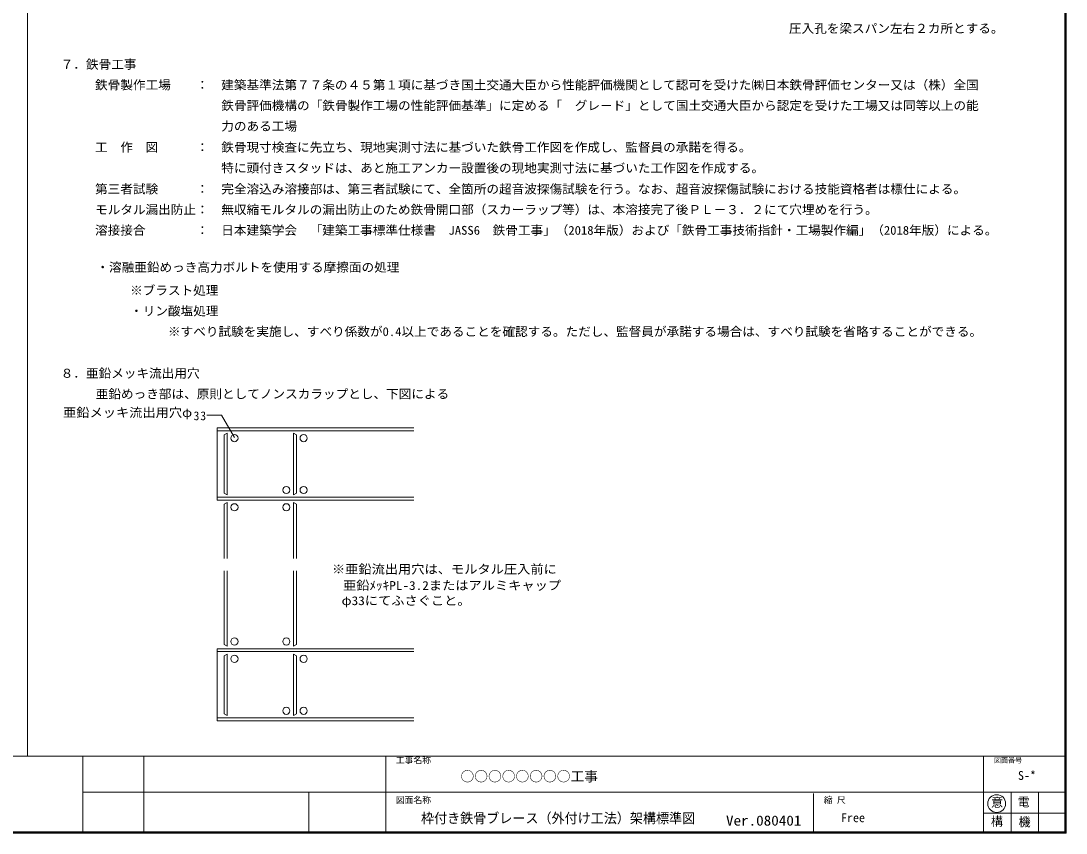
# Model space of a CAD drawing. Units: millimetres, scale not verified. Extents: x -4005 to 4005, y -2770 to 2770.
# Drawn here: x 962 to 4005, y -2770 to -406 of the extents above; entities that cross this region are included whole.
import ezdxf
from ezdxf.enums import TextEntityAlignment as Align

# ---------------------------------------------------------------- set-up
doc = ezdxf.new("R2010")
doc.units = ezdxf.units.MM
doc.header["$LTSCALE"] = 10
doc.layers.add('0-1_寸法', color=3, linetype='Continuous')
for name, color, linetype, lineweight in [('0-A_符号(文字)', 7, 'Continuous', 13), ('1-1_寸法', 7, 'Continuous', 13), ('F-1_Layer241', 2, 'Continuous', 18), ('F-9_Layer249', 5, 'Continuous', 25), ('F-E_Layer254', 2, 'Continuous', 18)]:
    doc.layers.add(name, color=color, linetype=linetype, lineweight=lineweight)
doc.styles.add('ＭＳ ゴシック', font='')
doc.styles.get('ＭＳ ゴシック').set_extended_font_data('MS Gothic')

msp = doc.modelspace()

# ---------------------------------------------------------------- linework, layer by layer
at = {"layer": '0-A_符号(文字)'}
for p, q in [((1533.41, -1590.59), (1533.41, -1598.99)), ((1533.41, -1590.59), (2106.13, -1590.59)), ((1533.41, -1598.99), (1533.41, -1792.19)), ((1533.41, -1598.99), (2106.13, -1598.99)), ((1562.81, -1605.99), (1562.81, -1785.19)), ((1756.01, -1605.99), (1764.41, -1610.84)), ((1756.01, -1605.99), (1756.01, -1785.19)), ((1764.41, -1610.84), (1764.41, -1780.34)), ((1533.41, -1792.19), (1533.41, -1800.59)), ((1533.41, -1792.19), (2106.13, -1792.19)), ((1562.81, -1785.19), (1554.41, -1780.34)), ((1756.01, -1785.19), (1764.41, -1780.34)), ((1533.41, -1800.59), (2106.13, -1800.59)), ((1562.81, -1807.59), (1554.41, -1812.44)), ((1554.41, -1812.44), (1554.41, -1970.84)), ((1562.81, -1807.59), (1562.81, -1970.84)), ((1756.01, -1807.59), (1764.41, -1812.44)), ((1756.01, -1807.59), (1756.01, -1970.84)), ((1764.41, -1812.44), (1764.41, -1970.84)), ((1554.41, -2221.41), (1554.41, -2006.6)), ((1562.81, -2226.26), (1562.81, -2006.6)), ((1756.01, -2226.26), (1756.01, -2006.6)), ((1764.41, -2221.41), (1764.41, -2006.6)), ((1533.41, -2241.66), (1533.41, -2233.26)), ((1533.41, -2233.26), (2106.13, -2233.26)), ((1533.41, -2434.86), (1533.41, -2241.66)), ((1533.41, -2241.66), (2106.13, -2241.66)), ((1562.81, -2226.26), (1554.41, -2221.41)), ((1562.81, -2248.66), (1554.41, -2253.51)), ((1562.81, -2427.86), (1562.81, -2248.66)), ((1756.01, -2226.26), (1764.41, -2221.41)), ((1756.01, -2248.66), (1764.41, -2253.51)), ((1756.01, -2427.86), (1756.01, -2248.66)), ((1764.41, -2423.01), (1764.41, -2253.51)), ((1756.01, -2427.86), (1764.41, -2423.01)), ((1533.41, -2443.26), (1533.41, -2434.86)), ((1533.41, -2434.86), (2106.13, -2434.86)), ((1533.41, -2443.26), (2106.13, -2443.26))]:
    msp.add_line(p, q, dxfattribs=at)
at = {"layer": '0-A_符号(文字)', "color": 4, "lineweight": 9}
msp.add_lwpolyline([(1583.99, -1617.97), (1546.71, -1553.39), (1503.68, -1553.39)], dxfattribs=at)
at = {"layer": '0-A_符号(文字)'}
for points in [[(1562.81, -1605.99), (1554.41, -1610.84), (1554.41, -1780.34)], [(1562.81, -2427.86), (1554.41, -2423.01), (1554.41, -2253.51)]]:
    msp.add_lwpolyline(points, dxfattribs=at)
for centre in [(1583.81, -1619.99), (1785.41, -1619.99), (1735.01, -1771.19), (1785.41, -1771.19), (1583.81, -1821.59), (1735.01, -1821.59), (1583.81, -2212.26), (1735.01, -2212.26), (1583.81, -2262.66), (1785.41, -2262.66), (1735.01, -2413.86), (1785.41, -2413.86)]:
    msp.add_circle(centre, 10.5, dxfattribs=at)
at = {"layer": '1-1_寸法', "color": 2, "lineweight": 18}
for p, q in [((-4003, -2768), (4003, -2768)), ((4001, -2766), (-4001, -2766)), ((-4005, -2770), (4005, -2770))]:
    msp.add_line(p, q, dxfattribs=at)
at = {"layer": 'F-1_Layer241'}
for p, q in [((4005, -2770), (4005, 2770)), ((4001, -2766), (4001, 2766)), ((4003, -2768), (4003, 2768))]:
    msp.add_line(p, q, dxfattribs=at)
at = {"layer": 'F-9_Layer249', "color": 7, "lineweight": 13}
for p, q in [((-3914.99, -2545.84), (4005, -2545.84)), ((1142.5, -2545.84), (1142.5, -2770)), ((1320, -2545.84), (1320, -2770)), ((2025, -2545.84), (2025, -2770)), ((3765, -2545.84), (3765, -2770)), ((1142.5, -2650.84), (4005, -2650.84)), ((1800, -2650.84), (1800, -2770)), ((3269.68, -2654.68), (3269.68, -2770)), ((3845, -2650.84), (3845, -2770)), ((3925, -2650.84), (3925, -2770)), ((3765, -2712.34), (4005, -2712.34)), ((4005, -2770), (-4005, -2770)), ((4005, -2770), (-4005, -2770))]:
    msp.add_line(p, q, dxfattribs=at)
at = {"layer": 'F-9_Layer249', "color": 4, "lineweight": 9}
msp.add_circle((3803.02, -2684.08), 25.92, dxfattribs=at)
at = {"layer": 'F-E_Layer254'}
msp.add_line((981.66, -2545.84), (981.66, 2579.2), dxfattribs=at)

# ---------------------------------------------------------------- texts
at = {"layer": '0-1_寸法', "style": 'ＭＳ ゴシック', "width": 1.05}
for s, p in [('８．亜鉛メッキ流出用穴', (1078.13, -1452.13)), ('亜鉛めっき部は、原則としてノンスカラップとし、下図による', (1180.13, -1512.28))]:
    msp.add_text(s, height=25.66, dxfattribs=at).set_placement(p, align=Align.BOTTOM_LEFT)
at = {"layer": '0-1_寸法', "color": 2, "style": 'ＭＳ ゴシック', "width": 1.1}
msp.add_text('φ33にてふさぐこと。', height=25.66, dxfattribs=at).set_placement((1895.82, -2113.94), align=Align.BOTTOM_LEFT)
at = {"layer": '0-A_符号(文字)', "color": 2, "style": 'ＭＳ ゴシック', "width": 1.1}
for s, p in [('亜鉛メッキ流出用穴φ', (1085.06, -1566.39)), ('※亜鉛流出用穴は、モルタル圧入前に', (1867.79, -2022.36)), ('\u3000亜鉛ﾒｯｷPL-3.2またはアルミキャップ', (1861.41, -2069.69))]:
    msp.add_text(s, height=25.66, dxfattribs=at).set_placement(p, align=Align.BOTTOM_LEFT)
at = {"layer": '0-A_符号(文字)', "color": 2, "insert": (1465.18, -1568.39), "char_height": 25.66, "attachment_point": 7, "style": 'ＭＳ ゴシック'}
msp.add_mtext('\\T1.18;\\W0.95;33', dxfattribs=at)
at = {"layer": '1-1_寸法', "color": 3, "style": 'ＭＳ ゴシック', "width": 1.05}
for s, p in [('圧入孔を梁スパン左右２カ所とする。', (3198.18, -448.18)), ('７．鉄骨工事', (1078.13, -552.77)), ('鉄骨製作工場\u3000\u3000：\u3000建築基準法第７７条の４５第１項に基づき国土交通大臣から性能評価機関として認可を受けた㈱日本鉄骨評価センター又は（株）全国', (1178.13, -612.77)), ('\u3000\u3000\u3000\u3000\u3000\u3000\u3000\u3000\u3000\u3000鉄骨評価機構の「鉄骨製作工場の性能評価基準」に定める「\u3000グレ－ド」として国土交通大臣から認定を受けた工場又は同等以上の能', (1178.13, -672.77)), ('\u3000\u3000\u3000\u3000\u3000\u3000\u3000\u3000\u3000\u3000力のある工場', (1178.13, -732.77)), ('工\u3000作\u3000図\u3000\u3000\u3000：\u3000鉄骨現寸検査に先立ち、現地実測寸法に基づいた鉄骨工作図を作成し、監督員の承諾を得る。', (1178.13, -794.17)), ('\u3000\u3000\u3000\u3000\u3000\u3000\u3000\u3000\u3000\u3000特に頭付きスタッドは、あと施工アンカー設置後の現地実測寸法に基づいた工作図を作成する。', (1178.13, -854.57)), ('第三者試験\u3000\u3000\u3000：\u3000完全溶込み溶接部は、第三者試験にて、全箇所の超音波探傷試験を行う。なお、超音波探傷試験における技能資格者は標仕による。', (1178.13, -915.74)), ('モルタル漏出防止：\u3000無収縮モルタルの漏出防止のため鉄骨開口部（スカーラップ等）は、本溶接完了後ＰＬ－３．２にて穴埋めを行う。', (1178.13, -975.74)), ('溶接接合\u3000\u3000\u3000\u3000：\u3000日本建築学会\u3000「建築工事標準仕様書\u3000JASS6\u3000鉄骨工事」（2018年版）および「鉄骨工事技術指針・工場製作編」（2018年版）による。', (1178.13, -1035.74)), ('・溶融亜鉛めっき高力ボルトを使用する摩擦面の処理', (1182.06, -1143.46)), ('※ブラスト処理', (1280.13, -1210.77)), ('・リン酸塩処理', (1280.13, -1270.77)), ('\u3000\u3000\u3000※すべり試験を実施し、すべり係数が0.4以上であることを確認する。ただし、監督員が承諾する場合は、すべり試験を省略することができる。', (1280.13, -1330.77))]:
    msp.add_text(s, height=25.66, dxfattribs=at).set_placement(p, align=Align.BOTTOM_LEFT)
at = {"layer": 'F-9_Layer249', "color": 7, "style": 'ＭＳ ゴシック'}
for s, height, p in [('工事名称', 18.33, (2053.61, -2572.34)), ('図面番号', 14.66, (3795, -2569.84)), ('○○○○○○○○工事', 29.33, (2242.14, -2628.37)), ('S-*', 25.66, (3864.79, -2622.84)), ('図面名称', 18.33, (2053.61, -2688.34)), ('縮 尺', 18.33, (3299.67, -2688.34)), ('意', 25.66, (3786.64, -2701.47)), ('電', 25.66, (3863.87, -2700.09)), ('Free', 25.66, (3349.67, -2745.84)), ('構', 25.66, (3786.19, -2756.63)), ('機', 25.66, (3866.63, -2758.47))]:
    msp.add_text(s, height=height, dxfattribs=at).set_placement(p, align=Align.BOTTOM_LEFT)
at = {"layer": 'F-9_Layer249', "color": 7, "style": 'ＭＳ ゴシック', "width": 0.95}
msp.add_text('枠付き鉄骨ブレース（外付け工法）架構標準図', height=29.33, dxfattribs=at).set_placement((2127.02, -2749.97), align=Align.BOTTOM_LEFT)
at = {"layer": 'F-9_Layer249', "color": 3, "style": 'ＭＳ ゴシック', "width": 1.1}
msp.add_text('Ver.080401', height=29.33, dxfattribs=at).set_placement((3014.9, -2757.01), align=Align.BOTTOM_LEFT)

doc.saveas('drawing.dxf')
